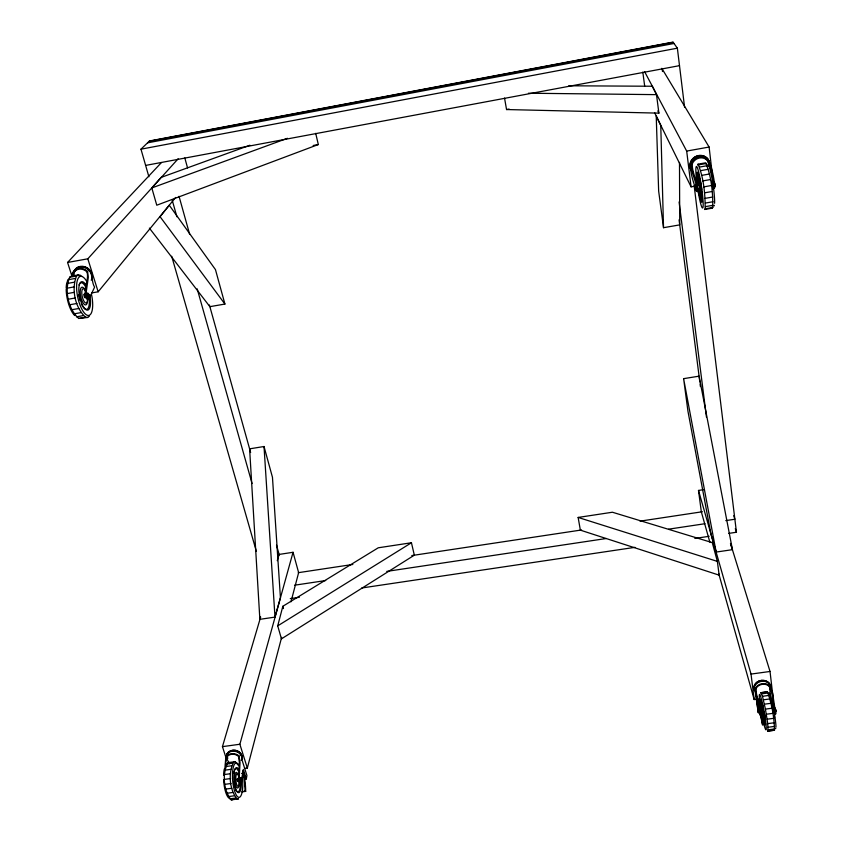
<?xml version="1.0" encoding="UTF-8"?>
<svg xmlns="http://www.w3.org/2000/svg" width="842" height="842" viewBox="0 0 842 842"><rect width="100%" height="100%" fill="white"/><g stroke="black" fill="none" stroke-linecap="round" stroke-linejoin="round"><path stroke-width="1.26" d="M775.303 711.943C775.04 704.964 775.208 708.564 775.65 711.89M238.275 775.229A7.852 2.252 85.1 0 0 234.792 775.145A7.852 2.252 85.1 0 0 236.307 786.986A7.852 2.252 85.1 0 0 239.254 782.902A3.536 1.01 85.1 0 1 238.454 778.629L239.381 762.568L238.496 756.348A7.21 5.715 11.8 0 0 231.592 754.306A7.21 5.715 11.8 0 0 226.509 757.989L225.509 764.452M242.98 770.704L245.601 779.05L246.327 778.945L243.327 769.409L241.222 781.786A3.536 1.01 85.1 0 1 240.012 782.881A3.536 1.01 85.1 0 1 239.191 778.534L240.033 762.789L239.075 756A7.967 6.326 11.8 0 0 231.403 753.695A7.967 6.326 11.8 0 0 225.772 757.768L224.888 768.483M705.628 158.496A9.146 8.525 -36.2 0 1 707.259 160.033L708.953 164.127L708.775 166.19M775.303 712.627L775.766 713.995L772.577 692.987L769.946 686.072A8.409 6.799 -9.5 0 0 762.315 683.662A8.409 6.799 -9.5 0 0 755.506 688.04C754.485 696.492 759.884 703.901 760.063 712.279M769.977 686.114L769.293 686.493A7.599 6.147 -9.5 0 0 762.399 684.314A7.599 6.147 -9.5 0 0 756.232 688.272C755.432 696.65 760.747 704.028 760.894 712.353M240.717 777.966A2.021 0.579 85.1 0 1 241.149 780.692A1.989 0.568 85.1 0 1 240.423 781.46C239.339 781.502 239.296 777.05 240.433 778.166A1.989 0.568 85.1 0 1 240.844 780.481M770.483 697.692L769.651 685.998M86.831 294.226L87.084 296.026M86.842 294.047L87.631 293.29L86.831 294.637M89.389 316.203L87.642 317.455L85.558 317.255C75.054 307.53 71.16 289.195 76.569 275.976L78.38 274.881L82.011 276.439M87.642 317.455L78.706 318.455C68.107 308.825 64.171 290.395 69.686 277.207L71.528 276.113L78.38 274.881M712.679 186.24L713.532 188.461L714.479 188.292C715.121 182.409 712.121 167.863 708.575 160.39A10.146 9.451 -36.1 0 0 699.428 157.065A10.146 9.451 -36.1 0 0 691.461 163.38C690.314 172.01 698.271 185.177 696.513 191.46C693.545 182.114 689.451 171.978 690.861 162.243A10.115 9.43 -36.2 0 1 698.807 155.949A10.115 9.43 -36.2 0 1 707.89 159.201L709.764 163.737M713.532 188.461C714.184 182.682 711.174 168.379 707.775 160.938A9.167 8.546 -36.1 0 0 699.534 157.991A9.167 8.546 -36.1 0 0 692.334 163.695C691.619 173.063 698.692 182.946 697.618 191.723M235.234 761.684L227.961 762.61C222.067 773.409 223.33 790.417 231.255 799.889L238.57 798.847L237.17 799.1C229.319 789.575 228.024 772.661 233.823 761.81L235.234 761.684L238.118 765.125M696.471 188.303L695.829 185.44L695.945 187.798M73.359 273.618L73.443 272.734A9.662 8.473 35 0 1 79.737 266.967A9.662 8.473 35 0 1 88.82 269.987C93.209 274.692 91.273 281.786 94.588 287.175L89.178 298.678L88.315 298.826A4.084 1.431 77.9 0 1 86.294 298.226A4.084 1.431 77.9 0 1 85.274 292.932C84.505 285.764 89.073 279.028 86.979 271.945A8.767 7.683 34.9 0 0 78.748 269.208A8.767 7.683 34.9 0 0 73.044 274.439L72.328 276.46M89.178 298.678A4.084 1.431 77.9 0 1 87.147 298.068A4.084 1.431 77.9 0 1 86.126 292.784L88.252 277.786L87.642 271.44A9.694 8.494 34.9 0 0 78.485 268.366A9.694 8.494 34.9 0 0 72.17 274.145L71.391 276.387M699.155 185.577L699.807 189.04L699.302 187.208M77.759 268.735A8.746 7.662 35 0 0 74.064 273.303L74.117 275.071M698.05 164.158L705.649 162.801C711.532 176.462 712.932 192.565 712.785 207.479L712.258 208.163L704.691 209.49L705.186 208.816C705.196 193.892 703.754 177.904 698.05 164.158L697.597 165.021M712.89 183.146L712.879 182.419L713.174 183.103M768.041 731.109L767.736 723.636L765.42 709.111L762.473 696.292L760.663 692.766L767.441 691.787C771.809 703.996 774.272 717.289 774.482 730.246L767.62 731.077L774.482 730.246M695.776 185.514L695.913 187.619M246.327 778.945L246.906 775.471L241.801 759.231L241.717 756.569L239.707 753.548A7.946 6.315 11.8 0 0 232.087 751.285A7.946 6.315 11.8 0 0 226.477 755.348L226.193 756.979M225.772 757.811L226.509 757.989M229.308 763.726L227.056 759.031L227.203 755.569M237.928 779.103C236.665 777.019 237.265 783.376 238.107 781.008M88.621 296.826L88.536 297.215A2.273 0.789 77.9 0 1 87.526 297.079L86.842 294.753M87.4 296.847L87.4 296.879A2.294 0.8 77.9 0 0 88.673 296.721M88.505 295.205A2.273 0.789 77.9 0 0 88.157 294.121L88.094 294.005A2.294 0.8 77.9 0 1 88.494 295.047M277.723 625.869L282.838 606.282L378.258 547.795L411.443 542.753L414.338 555.183L281.449 638.857L277.723 625.869L411.443 542.753M244.864 768.399L247.327 768.062L281.638 637.352M290.974 601.819L298.636 572.634L293.048 552.289L279.112 554.425L277.26 560.698M247.327 768.062L239.865 744.254L293.048 552.289M274.987 617.112L280.439 597.82L272.461 477.288L264.02 446.513L249.611 448.839L259.862 619.333L274.987 617.112L264.02 446.513M226.045 757.895L222.446 746.644L260.588 617.239M259.862 619.333L260.588 616.923M770.272 689.819L770.672 688.756M764.936 724.604L762.61 724.615A25.944 2 79.7 0 1 760.81 715.153M696.808 185.808L697.208 186.787M713.553 186.608L713.1 185.272M91.883 292.9L98.156 291.785L175.641 197.438M315.708 133.341L318.318 144.54L156.77 205.216L151.813 187.945L161.127 177.409L249.885 145.234M71.865 275.85L67.57 262.462L87.821 258.81L178.167 158.759M67.57 262.462L161.475 162.527M148.887 176.767L140.972 149.181L149.476 140.972L673.032 42.1L677.368 48.183L684.599 107.366M86.979 271.945L87.642 271.44M707.775 160.938L708.575 160.39M238.496 756.348L239.075 756M151.813 187.945L287.427 138.299M149.171 141.267L673.19 42.321M147.539 142.845L674.021 43.479M140.972 149.181L677.368 48.183M145.634 165.411L679.505 65.655M313.171 145.498L318.318 144.54M504.537 98.061L506.547 109.544L509.136 109.071M644.583 71.612L686.683 151.076L709.111 147.045L712.974 180.367M231.255 799.889L232.687 799.626M69.686 277.207L76.569 275.976M78.222 275.66L80.495 275.25M698.744 164.843L706.375 163.474M68.286 279.702L75.191 278.47M699.618 167.053L707.28 165.685M67.413 283.438L74.338 282.207M700.618 170.642L708.301 169.274M67.15 288.164L74.085 286.933M701.681 175.378L709.385 174.01M67.507 293.542L74.454 292.311M702.733 180.925L710.438 179.556M85.274 292.932L86.126 292.784M696.018 184.787L696.966 184.619M713.121 181.756L714.069 181.588M86.894 293.669L87.263 293.605A7.283 5.305 14.8 0 1 88.978 297.11L88.568 297.079M696.123 186.292C693.766 182.756 697.776 197.449 695.608 185.935A7.557 5.947 -19.7 0 0 695.924 189.882L696.566 190.218L696.492 188.471M714.142 183.04L713.858 182.24L714.921 186.987L714.395 184.998M654.56 112.628L691.093 186.85L694.787 186.198M88.105 293.974L88.473 293.9A7.041 3.926 -23.3 0 1 87.768 296.816L87.105 296.131M695.797 186.482L695.376 186.514A7.399 4.347 -6.8 0 0 696.155 189.313L696.566 189.24M68.465 299.194L75.412 297.963M703.68 186.892L711.395 185.524M714.437 184.608L714.511 187.061L715.005 185.977A7.41 4.347 -6.7 0 0 714.374 183.388M714.321 186.629L714.732 186.556A7.567 5.947 -19.9 0 0 714.458 182.598L714.363 184.145M69.96 304.72L76.896 303.488M704.47 192.85L712.174 191.492M71.875 309.719L78.801 308.498M705.049 198.375L712.732 197.017M74.075 313.845L80.979 312.635M705.364 203.069L713.027 201.733M76.401 316.824L83.284 315.624M705.417 206.627L713.048 205.29M78.706 318.455L85.558 317.255M705.186 208.816L712.785 207.479M224.919 304.057L160.075 216.71L169.253 205.216L215.457 269.598L224.919 304.057L209.879 306.667L149.371 228.098M663.528 227.698L660.76 125.416L656.223 116.017L658.654 191.113L663.528 227.698L679.726 224.877L679.494 162.39M683.609 378.658L699.081 376.163L732.445 549.668L716.153 552.068L710.869 533.712L687.946 411.212L683.609 378.658L716.153 552.068M709.848 542.122L701.344 511.894L698.492 490.444L703.459 489.686M578.138 517.441L612.418 512.231L712.258 542.627L717.363 561.393L719.152 575.149L580.359 530.144L578.138 517.441L717.363 561.393M298.257 572.686L352.84 564.456M411.791 555.562L581.569 529.965M640.057 521.145L702.438 511.736M294.532 585.211L325.707 580.538M386.762 571.392L606.272 538.512M668.622 529.165L704.996 523.713M725.783 520.609L734.866 519.24L733.719 515.693M290.279 598.62L299.384 597.273M361.818 587.979L634.994 547.342M694.829 538.438L709.143 536.312M728.656 533.407L736.455 532.249L694.145 185.566M222.446 746.644L239.865 744.254M698.492 490.444L751.032 674.074L770.03 671.474L772.988 696.987M226.687 763.999L232.571 763.199M761.052 692.661L767.441 691.787M761.663 693.85L768.083 692.987M225.656 766.567L231.561 765.767M762.473 696.292L768.914 695.418M224.93 770.156L230.855 769.356M718.721 573.602L754.169 699.534L756.674 699.197M757.063 699.502L759.505 699.176M763.41 699.818L769.862 698.944M224.582 774.514L230.519 773.714M241.58 773.44L244.106 773.103L243.464 775.556A24.871 7.125 85.2 0 1 245.011 791.185L245.675 791.385A24.555 7.031 85.2 0 0 244.138 775.777M764.41 704.186L770.893 703.323M224.625 779.355L230.571 778.555M240.728 778.05A1.989 0.568 85.1 0 0 240.002 778.755A2.021 0.579 85.1 0 0 240.423 781.46A6.073 4.789 -36.2 0 0 240.717 778.008L239.991 777.829L239.654 779.187M238.454 778.629L239.191 778.534M765.42 709.111L771.904 708.238M759.937 711.006L760.736 710.901M769.293 686.493L771.682 692.787L774.377 709.069L775.177 708.964M241.222 781.786L240.486 781.892A3.536 1.01 85.1 0 1 239.275 782.976M755.253 691.861L758.242 712.627L759.031 712.521L757.947 703.617M225.056 784.312L231.013 783.513M759.937 711.637L759.547 710.438L759.968 714.553L759.21 710.448L759.726 712.395M766.346 714.226L772.84 713.363M225.856 789.059L231.813 788.259M767.146 719.194L773.64 718.321M226.961 793.248L232.908 792.459M242.464 791.522L245.011 791.185M241.875 791.89L245.675 791.385M767.736 723.636L774.23 722.773M228.298 796.595L234.234 795.806M768.104 727.256L774.577 726.404M229.761 798.858L235.686 798.069M768.209 729.803L774.661 728.951M227.961 762.61L229.382 762.473M568.739 85.789L652.329 86.242L656.497 94.641L658.897 113.144L506.547 109.544M528.46 93.23L656.497 94.641M71.528 276.113L73.664 276.471M755.484 688.093L756.232 688.272M72.159 274.208L73.044 274.439M691.44 163.453L692.334 163.695M239.581 781.418L239.233 780.86M696.776 185.272L697.344 187.629M711.522 207.3L712.258 208.163M240.191 781.597L239.686 779.881M755.506 691.124L756.758 697.008M661.812 68.328L709.111 147.045M774.124 708.996L774.051 709.522M774.619 712.364L774.661 711.764M762.568 711.858C763.473 716.637 762.642 709.269 762.452 711.08M657.844 110.923L658.897 113.144M239.17 781.113L239.454 781.692A1.968 0.558 85.1 0 0 239.602 781.808M86.442 296.805L86 295.132M774.072 708.638L774.429 710.006M775.335 711.995L775.366 710.637M735.298 528.65L736.455 532.249M760.579 711.037L760.347 710.322L760.736 711.69M761.01 714.184L760.926 713.932M84.2 294.237L85.263 297.594M237.276 778.903L238.044 781.313M87.821 258.81L98.156 291.785M730.551 543.564L732.445 549.668M730.477 543.406L770.03 671.474M714.595 186.019L714.521 185.219M754.621 690.935L754.2 687.44L754.832 685.704A8.388 6.789 -9.5 0 1 761.631 681.336A8.388 6.789 -9.5 0 1 769.241 683.736L770.746 686.967M713.279 186.114L713.574 187.145L713.5 185.272M171.694 256.242L256.4 551.447M282.838 606.282L283.491 608.598M172.263 200.354L176.894 216.794M197.196 288.848L252.074 483.529M179.041 196.312L189.629 234.223M209.405 304.993L250.632 452.522M276.513 545.121L279.281 555.025M184.808 157.928L187.555 167.926M774.272 709.501L774.019 709.227M774.503 712.732L775.04 714.09L774.377 709.069M770.735 698.639L771.24 700.523M771.567 701.744L773.524 709.069M760.031 713.669L760.337 714.184M759.8 713.437L757 702.449L758.242 712.627M758.547 710.616L759.031 712.521M775.145 710.406L775.903 712.09A6.283 5.273 6.8 0 0 775.082 708.638M775.187 709.701L774.766 708.354L775.303 710.301M696.155 188.976L696.523 190.155L696.26 186.956M696.113 188.85L696.323 189.703M774.366 709.701L774.44 710.269M762.378 712.953C767.904 736.034 759.179 687.903 762.073 711.258M759.926 713.216L759.547 710.438L759.989 714.226A6.273 5.273 6.6 0 1 759.189 710.774L759.937 712.448L759.526 711.374A6.294 3.4 -9.5 0 0 759.652 713.616L760.315 714.426L760.094 712.458M775.324 710.469L775.429 710.995M759.789 712.553L759.894 713.079M713.342 183.935L713.574 185.387M713.269 183.83L713.437 184.777M713.185 185.966L712.9 184.166M774.472 710.216L774.703 711.711M760.926 711.816L761.094 712.764M760.842 712.037L761.452 715.668L760.915 714.553L760.115 714.658L760.547 716.026L760.126 711.922M760.894 712.521L761.115 714.321L761.01 713.29M774.587 711.101L774.745 712.09M642.814 72.086L644.677 86.063M679.073 219.825L699.818 381.91M700.081 383.984L700.418 386.594M662.149 68.897L662.486 71.507M679.084 201.943L706.48 417.158M686.683 151.076L691.093 186.85M751.032 674.074L754.169 699.534M692.587 171L692.903 173.568M244.685 784.902L244.78 786.228M713.542 185.724L713.658 186.829M775.187 711.469L775.44 709.248A6.304 3.4 -9.6 0 1 775.714 711.09M762.484 724.93A25.618 1.968 79.7 0 1 760.452 714.121M760.137 711.101A25.944 2 79.7 0 1 759.926 709.785M760.957 709.911A18.029 1.4 79.7 0 1 760.8 697.081A18.029 1.4 79.7 0 1 766.22 727.025A18.029 1.4 79.7 0 1 761.778 714.49M768.935 693.271A18.05 1.516 79.6 0 1 772.988 706.049A18.05 1.516 79.6 0 1 775.945 727.225M775.777 728.425A18.05 1.516 79.6 0 1 775.366 728.414M771.767 702.765A13.125 1.105 79.6 0 1 772.219 704.659M772.451 705.67A13.125 1.105 79.6 0 1 773.124 708.943M773.345 710.069A13.125 1.105 79.6 0 1 773.756 712.343M774.282 715.637A13.125 1.105 79.6 0 1 774.556 717.658M765.136 719.394A8.199 0.642 79.7 0 1 764.304 718.373M761.989 705.617A8.199 0.642 79.7 0 1 762.42 704.459M762.757 705.491A8.199 0.642 79.7 0 1 763.147 706.964M764.694 714.984A8.199 0.642 79.7 0 1 764.936 716.826M761.431 710.49A13.114 1.021 79.7 0 1 761.315 701.154A13.114 1.021 79.7 0 1 765.262 722.92A13.114 1.021 79.7 0 1 762.042 713.827M765.841 723.962A12.293 0.958 79.7 0 1 762.873 713.616M762.305 710.48A12.293 0.958 79.7 0 1 761.821 707.448M761.452 704.722A12.293 0.958 79.7 0 1 761.484 699.955M755.411 684.178A7.136 5.789 -9.5 0 1 766.409 681.462M754.358 689.998A8.378 6.789 -9.5 0 1 761.357 680.399A8.378 6.789 -9.5 0 1 770.388 687.819M754.495 690.461A8.378 6.789 -9.5 0 1 760.421 681.073A8.378 6.789 -9.5 0 1 770.609 686.493M86.252 295.679A1.821 0.631 77.9 0 1 86.179 295.216M85.463 296.679A1.81 0.642 77.8 0 1 84.758 297.521A1.81 0.642 77.8 0 1 84 295.153A1.81 0.642 77.8 0 1 84.716 294.311M74.664 315.508A19.955 7.168 77.8 0 1 66.181 289.248M66.192 288.111A19.955 7.168 77.8 0 1 66.897 282.523M67.223 281.502A19.955 7.168 77.8 0 1 68.518 279.207M89.094 298.447A13.619 4.799 77.8 0 1 87.326 309.098A13.619 4.799 77.8 0 1 81.253 303.709M80.074 300.583A13.619 4.799 77.8 0 1 79.432 298.31M79.159 297.152A13.619 4.799 77.8 0 1 78.716 294.795M79.011 285.017A13.619 4.799 77.8 0 1 86.463 288.543M87.515 299.857A9.073 3.2 77.8 0 1 83.326 303.32A9.073 3.2 77.8 0 1 80.379 289.711A9.073 3.2 77.8 0 1 85.61 291.037M89.662 294.784A14.524 5.105 77.8 0 1 86.347 309.898A14.524 5.105 77.8 0 1 78.822 289.722A14.524 5.105 77.8 0 1 86.063 285.143M87.673 298.963A7.336 2.579 77.8 0 1 84.558 302.099A7.336 2.579 77.8 0 1 81.79 291.711A7.336 2.579 77.8 0 1 85.41 290.437M91.483 294.363A19.966 7.02 77.8 0 1 86.905 315.129A19.966 7.02 77.8 0 1 76.58 287.354A19.966 7.02 77.8 0 1 86.558 281.133M85.252 267.461A8.231 7.22 35.1 0 1 90.199 271.366M74.78 270.103A9.651 8.473 35.1 0 1 87.326 267.851A9.651 8.473 35.1 0 1 91.22 280.218M74.528 270.387A9.662 8.473 35.1 0 1 85.968 267.535A9.662 8.473 35.1 0 1 91.82 278.449M697.313 186.124A20.997 2.021 81.6 0 1 697.881 169.158A20.997 2.021 81.6 0 1 703.186 204.585A20.997 2.021 81.6 0 1 697.797 189.324M707.827 164.358A21.018 2.2 81.6 0 1 712.248 179.746A21.018 2.2 81.6 0 1 714.605 203.301M714.363 205.322A21.018 2.2 81.6 0 1 713.879 205.953M711.858 181.23A15.282 1.6 81.6 0 1 712.185 183.198M712.764 187.187A15.282 1.6 81.6 0 1 713.006 189.145M702.081 193.755A9.546 0.926 81.6 0 1 701.165 195.186M698.765 178.883A9.546 0.926 81.6 0 1 700.112 180.335M700.555 182.293A9.546 0.926 81.6 0 1 700.986 184.587M701.375 187.05A9.546 0.926 81.6 0 1 701.702 189.513M698.471 185.229A7.715 0.747 81.6 0 1 698.997 180.935A7.715 0.747 81.6 0 1 700.839 193.45A7.715 0.747 81.6 0 1 699.049 189.155M697.829 185.903A15.272 1.473 81.6 0 1 698.386 174.315A15.272 1.473 81.6 0 1 702.165 200.038A15.272 1.473 81.6 0 1 698.207 188.492M702.512 201.185A14.314 1.389 81.6 0 1 699.618 190.66M698.418 182.24A14.314 1.389 81.6 0 1 698.355 172.852M692.84 159.885A8.609 8.031 -36.3 0 1 694.418 158.285M691.787 171.284A10.104 9.42 -36.3 0 1 694.892 156.896A10.104 9.42 -36.3 0 1 708.88 160.875M691.903 171.515A10.104 9.43 -36.3 0 1 696.187 156.496A10.104 9.43 -36.3 0 1 709.638 163.506M227.761 758.463A6.599 5.241 11.8 0 1 227.54 757.084M229.708 798.511A17.272 5.063 85.2 0 1 223.614 779.692M223.583 775.272A17.272 5.063 85.2 0 1 224.309 768.988M225.519 765.62A17.272 5.063 85.2 0 1 226.687 764.347M240.412 782.281A11.788 3.389 85.1 0 1 235.718 789.849M234.886 787.765A11.788 3.389 85.1 0 1 234.413 786.07M234.023 784.197A11.788 3.389 85.1 0 1 233.708 782.197M233.602 773.388A11.788 3.389 85.1 0 1 234.044 771.135M234.665 769.525A11.788 3.389 85.1 0 1 238.128 770.683M241.328 781.25A12.567 3.6 85.1 0 1 237.633 792.217A12.567 3.6 85.1 0 1 233.95 774.756A12.567 3.6 85.1 0 1 238.939 769.946M239.517 780.671A6.347 1.821 85.1 0 1 237.497 786.028A6.347 1.821 85.1 0 1 235.876 776.429A6.347 1.821 85.1 0 1 238.749 776.061M242.275 777.229A17.282 4.957 85.1 0 1 238.496 797.311A17.282 4.957 85.1 0 1 232.476 774.114A17.282 4.957 85.1 0 1 239.412 766.178M229.898 751.443A6.768 5.378 11.9 0 1 236.402 750.548A6.768 5.378 11.9 0 1 241.128 754.769M226.74 757.674A7.946 6.315 11.9 0 1 235.423 750.401A7.946 6.315 11.9 0 1 241.149 760.358M226.34 756.484A7.946 6.315 11.9 0 1 235.297 750.875A7.946 6.315 11.9 0 1 241.822 759.368M713.753 182.461L713.774 183.261L713.753 182.461M240.402 778.05L240.107 781.502A1.989 0.568 85.1 0 0 240.833 780.787L241.149 780.744A5.999 3.147 2.2 0 0 239.991 778.734L240.823 780.787A2.021 0.579 85.1 0 0 240.391 778.061M87.221 294.09A2.294 0.8 77.9 0 0 88.473 297.626A2.294 0.8 77.9 0 0 88.694 294.437A2.294 0.8 77.9 0 0 87.221 294.09"/></g></svg>
